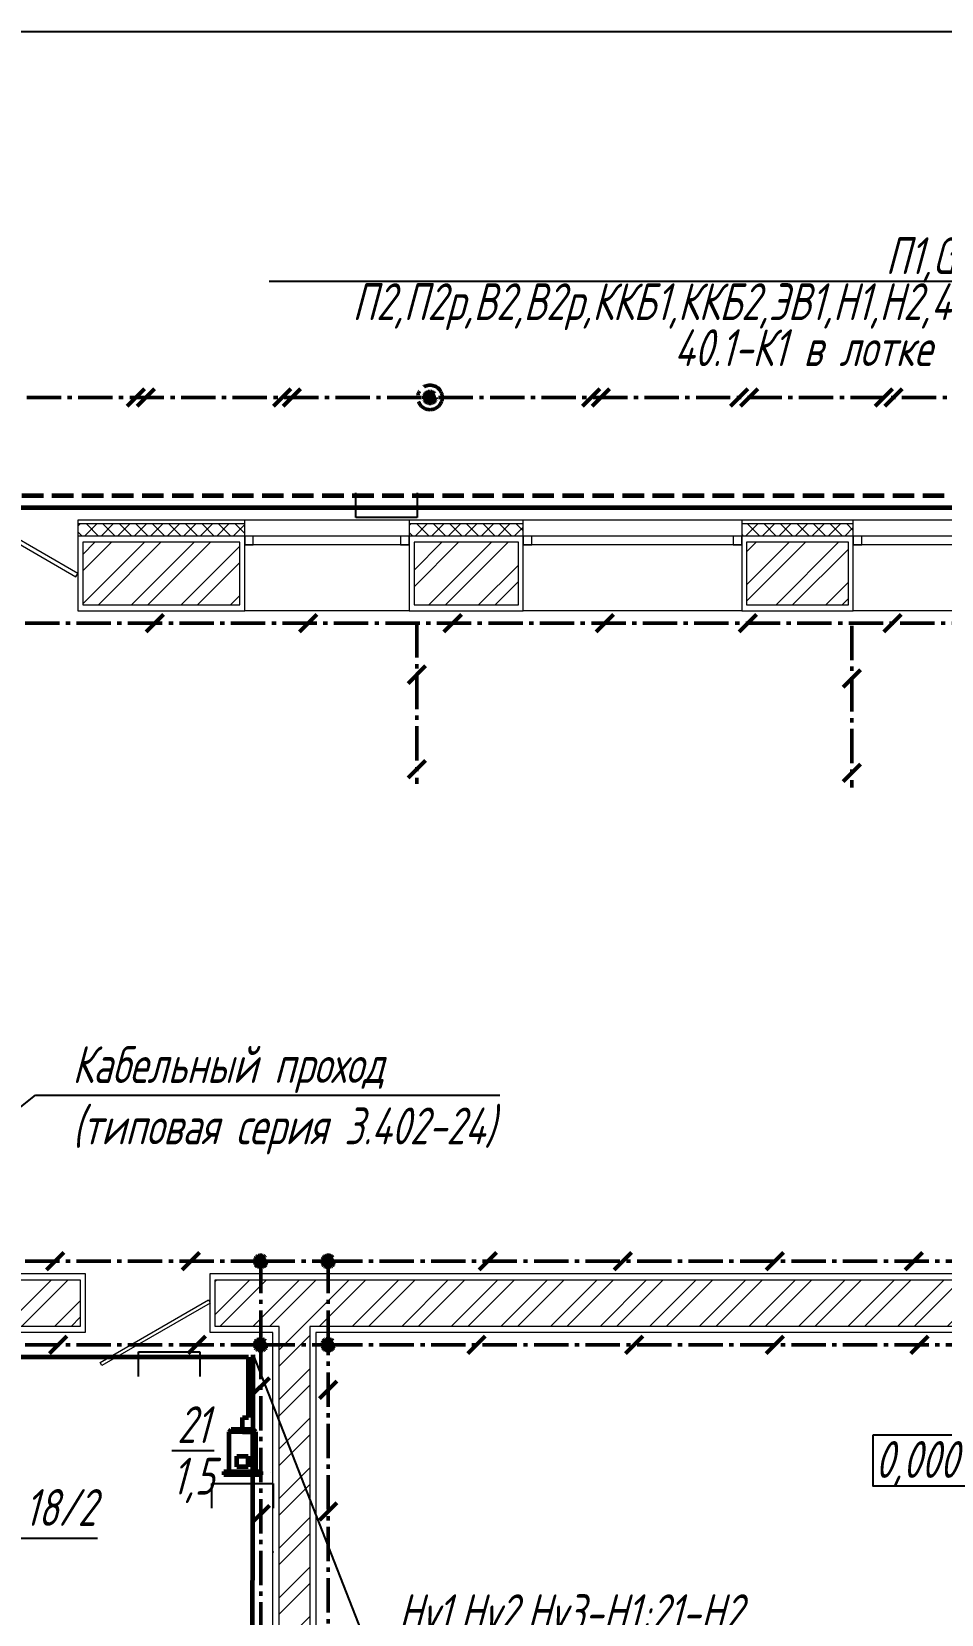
# Model space of a CAD drawing. Header units: millimetres. Extents: x -10490 to 5162, y -5053 to 76.
# Drawn here: x -3731.7 to -3519.7, y -1292.4 to -923.5 of the extents above; entities that cross this region are included whole.
import ezdxf
from ezdxf import colors
from ezdxf.entities.mleader import LeaderData, LeaderLine
from ezdxf.math import Vec2, Vec3

# ---------------------------------------------------------------- set-up
doc = ezdxf.new("R2010")
doc.units = ezdxf.units.MM
doc.linetypes.add('gost5', pattern=[7, 5, -2, 0])
doc.linetypes.add('gost6', pattern=[12, 8, -1.5, 1, -1.5])
for name, color, linetype, lineweight in [('Заземление (Вновь)', 6, 'gost6', 50), ('КаБель контрольный (Вновь)', 142, 'gost5', 60), ('КаБель силовой (Вновь)', 1, 'Continuous', 60), ('Линия выноска', 137, 'Continuous', 25), ('Рамка толстая', 7, 'Continuous', 60), ('Рамка тонкая', 5, 'Continuous', 25), ('Строительный', 251, 'Continuous', 13), ('Текст', 2, 'Continuous', 25), ('Технологическое', 152, 'Continuous', 18), ('ЭлектрооБорудование (Вновь)', 160, 'Continuous', 60)]:
    doc.layers.add(name, color=color, linetype=linetype, lineweight=lineweight)
doc.styles.add('SIMPLEX', font='simplex.shx', dxfattribs={"width": 0.7, "oblique": 15})
doc.styles.add('СИМПЛЕКС', font='simplex.shx', dxfattribs={"width": 0.7, "oblique": 15, "height": 500})
pattern_1 = [(45, (-23099.804, 9069.582), (-5.7787948, 5.7787948), []), (45, (-23095.952, 9069.582), (-5.7787948, 5.7787948), [])]
pattern_2 = [(45, (-23099.8044, 9069.5817), (-1.92626494, 1.92626494), []), (135, (-23099.8044, 9069.5817), (-1.92626494, -1.92626494), [])]

# ---------------------------------------------------------------- blocks, each defined once
blk = doc.blocks.new('_None')
blk = doc.blocks.new('_Oblique')
at = {"color": 0, "linetype": 'ByBlock', "lineweight": -2}
blk.add_line((-0.5, -0.5), (0.5, 0.5), dxfattribs=at)
blk = doc.blocks.new('A$C710D2D3C')
at = {"layer": 'Рамка тонкая'}
for p, q in [((0, 0), (0, 2)), ((0, 2), (5, 2)), ((5, 2), (5, 0))]:
    blk.add_line(p, q, dxfattribs=at)
blk = doc.blocks.new('_DotBlank')
at = {"color": 0, "linetype": 'ByBlock', "lineweight": -2}
blk.add_line((-0.5, 0), (-1, 0), dxfattribs=at)
blk.add_circle((0, 0), 0.5, dxfattribs=at)

msp = doc.modelspace()

# ---------------------------------------------------------------- hatches: boundary and pattern name
at = {"layer": 'Заземление (Вновь)'}
msp.add_hatch(color=256, dxfattribs=at).paths.add_polyline_path([(-3637.40892, -1008.78585, 1), (-3640.26892, -1008.78585, 1)])
h = msp.add_hatch(color=256, dxfattribs=at)
h.paths.add_polyline_path([(-3679.73692, -1210.12985, 0.414213562), (-3678.30692, -1211.55985), (-3678.30692, -1210.12985), (-3676.87692, -1210.12985, 1)])
h.paths.add_polyline_path([(-3676.87692, -1210.12985), (-3678.30692, -1210.12985), (-3678.30692, -1211.55985, 0.414213562)], flags=17)
h = msp.add_hatch(color=256, dxfattribs=at)
h.paths.add_polyline_path([(-3664.00692, -1210.12985, 0.414213562), (-3662.57692, -1211.55985), (-3662.57692, -1210.12985), (-3661.14692, -1210.12985, 1)])
h.paths.add_polyline_path([(-3661.14692, -1210.12985), (-3662.57692, -1210.12985), (-3662.57692, -1211.55985, 0.414213562)], flags=17)
h = msp.add_hatch(color=256, dxfattribs=at)
h.paths.add_polyline_path([(-3679.73692, -1229.57785, 0.414213562), (-3678.30692, -1231.00785), (-3678.30692, -1229.57785), (-3676.87692, -1229.57785, 1)])
h.paths.add_polyline_path([(-3676.87692, -1229.57785), (-3678.30692, -1229.57785), (-3678.30692, -1231.00785, 0.414213562)], flags=17)
h = msp.add_hatch(color=256, dxfattribs=at)
h.paths.add_polyline_path([(-3664.00692, -1229.57785, 0.414213562), (-3662.57692, -1231.00785), (-3662.57692, -1229.57785), (-3661.14692, -1229.57785, 1)])
h.paths.add_polyline_path([(-3661.14692, -1229.57785), (-3662.57692, -1229.57785), (-3662.57692, -1231.00785, 0.414213562)], flags=17)
at = {"layer": 'Строительный', "ltscale": 100}
h = msp.add_hatch(dxfattribs=at)
h.set_pattern_fill('ANSI37', color=256, scale=0.858)
h.set_pattern_definition(pattern_2)
h.paths.add_polyline_path([(-3682.02492, -1038.24385), (-3720.92092, -1038.24385), (-3720.92092, -1041.10385), (-3682.02492, -1041.10385)])
h = msp.add_hatch(dxfattribs=at)
h.set_pattern_fill('ANSI37', color=256, scale=0.858)
h.set_pattern_definition(pattern_2)
h.paths.add_polyline_path([(-3617.10292, -1038.24385), (-3643.70092, -1038.24385), (-3643.70092, -1041.10385), (-3617.10292, -1041.10385)])
h = msp.add_hatch(dxfattribs=at)
h.set_pattern_fill('ANSI37', color=256, scale=0.858)
h.set_pattern_definition(pattern_2)
h.paths.add_polyline_path([(-3540.16892, -1038.24385), (-3566.19492, -1038.24385), (-3566.19492, -1041.10385), (-3540.16892, -1041.10385)])
h = msp.add_hatch(dxfattribs=at)
h.set_pattern_fill('ANSI32', color=256, scale=0.858)
h.set_pattern_definition(pattern_1)
h.paths.add_polyline_path([(-3751.23692, -1042.53385), (-3778.55438, -1042.53385), (-3778.55438, -1057.11985), (-3758.38692, -1057.11985), (-3758.38692, -1129.76385), (-3868.21092, -1129.76385), (-3868.21092, -1136.91385), (-3758.38692, -1136.91385), (-3758.38692, -1214.41985), (-3876.50492, -1214.41985), (-3876.50492, -1200.40585), (-3891.09092, -1200.40585), (-3891.09092, -1236.15585), (-3876.50492, -1236.15585), (-3876.50492, -1221.56985), (-3768.39692, -1221.56985), (-3768.39692, -1225.28785), (-3720.35769, -1225.28785), (-3720.35769, -1214.41985), (-3751.23692, -1214.41985)])
h = msp.add_hatch(dxfattribs=at)
h.set_pattern_fill('ANSI32', color=256, scale=0.858)
h.set_pattern_definition(pattern_1)
h.paths.add_polyline_path([(-3683.16892, -1042.53385), (-3719.77692, -1042.53385), (-3719.77692, -1057.11985), (-3683.16892, -1057.11985)])
h = msp.add_hatch(dxfattribs=at)
h.set_pattern_fill('ANSI32', color=256, scale=0.858)
h.set_pattern_definition(pattern_1)
h.paths.add_polyline_path([(-3618.24692, -1042.53385), (-3642.55692, -1042.53385), (-3642.55692, -1057.11985), (-3618.24692, -1057.11985)])
h = msp.add_hatch(dxfattribs=at)
h.set_pattern_fill('ANSI32', color=256, scale=0.858)
h.set_pattern_definition(pattern_1)
h.paths.add_polyline_path([(-3541.31292, -1042.53385), (-3565.05092, -1042.53385), (-3565.05092, -1057.11985), (-3541.31292, -1057.11985)])
h = msp.add_hatch(dxfattribs=at)
h.set_pattern_fill('ANSI32', color=256, scale=0.858)
h.set_pattern_definition(pattern_1)
h.paths.add_polyline_path([(-3506.99292, -1214.41985), (-3688.89769, -1214.41985), (-3688.89769, -1225.28785), (-3674.01692, -1225.28785), (-3674.01692, -1380.29985), (-3713.48492, -1380.29985), (-3713.48492, -1394.88585), (-3612.81292, -1394.88585), (-3612.81292, -1380.29985), (-3666.86692, -1380.29985), (-3666.86692, -1225.28785), (-3506.99292, -1225.28785)])

# ---------------------------------------------------------------- linework, layer by layer
at = {"layer": 'Заземление (Вновь)'}
for p, q in [((-3705.36598, -1006.76352), (-3709.41063, -1010.80817)), ((-3703.07798, -1006.76352), (-3707.12263, -1010.80817)), ((-3671.30985, -1006.76352), (-3675.3545, -1010.80817)), ((-3669.02185, -1006.76352), (-3673.0665, -1010.80817)), ((-3599.28131, -1006.76352), (-3603.32596, -1010.80817)), ((-3596.99331, -1006.76352), (-3601.03796, -1010.80817)), ((-3564.72403, -1006.76352), (-3568.76868, -1010.80817)), ((-3562.43603, -1006.76352), (-3566.48068, -1010.80817)), ((-3531.0414, -1006.76352), (-3535.08605, -1010.80817)), ((-3528.7534, -1006.76352), (-3532.79805, -1010.80817)), ((-3924.83892, -1008.78585), (-2898.67092, -1008.78585)), ((-3745.23092, -1061.40985), (-3075.70492, -1061.40985)), ((-3700.9634, -1059.38752), (-3705.00805, -1063.43217)), ((-3665.1956, -1059.38752), (-3669.24025, -1063.43217)), ((-3641.91042, -1061.42696), (-3641.91042, -1098.84727)), ((-3631.53149, -1059.38752), (-3635.57614, -1063.43217)), ((-3596.06471, -1059.38752), (-3600.10936, -1063.43217)), ((-3562.70093, -1059.38752), (-3566.74558, -1063.43217)), ((-3540.48457, -1062.01665), (-3540.48457, -1099.71572)), ((-3529.03752, -1059.38752), (-3533.08218, -1063.43217)), ((-3639.88809, -1071.37728), (-3643.93274, -1075.42193)), ((-3538.46224, -1072.24573), (-3542.50689, -1076.29038)), ((-3639.88809, -1093.37728), (-3643.93274, -1097.42193)), ((-3538.46224, -1094.24573), (-3542.50689, -1098.29038)), ((-3724.20018, -1208.10752), (-3728.24483, -1212.15217)), ((-3692.59525, -1208.10752), (-3696.6399, -1212.15217)), ((-3623.36968, -1208.10752), (-3627.41433, -1212.15217)), ((-3591.8347, -1208.10752), (-3595.87935, -1212.15217)), ((-3556.47463, -1208.10752), (-3560.51928, -1212.15217)), ((-3524.04363, -1208.10752), (-3528.08828, -1212.15217)), ((-3745.23092, -1210.12985), (-3678.30692, -1210.12985)), ((-3678.30692, -1229.57785), (-3678.30692, -1210.12985)), ((-3678.30692, -1210.12985), (-3662.57692, -1210.12985)), ((-3662.57692, -1229.57785), (-3662.57692, -1210.12985)), ((-3662.57692, -1210.12985), (-3421.76492, -1210.12985)), ((-3723.47459, -1227.55552), (-3727.51924, -1231.60017)), ((-3691.13248, -1227.55552), (-3695.17714, -1231.60017)), ((-3625.98075, -1227.55552), (-3630.0254, -1231.60017)), ((-3589.22292, -1227.55552), (-3593.26757, -1231.60017)), ((-3556.47463, -1227.55552), (-3560.51928, -1231.60017)), ((-3522.69958, -1227.55552), (-3526.74423, -1231.60017)), ((-3745.23092, -1229.57785), (-3678.30692, -1229.57785)), ((-3678.30692, -1229.57785), (-3678.30692, -1376.00985)), ((-3678.30692, -1229.57785), (-3662.57692, -1229.57785)), ((-3662.57692, -1229.57785), (-3421.76492, -1229.57785)), ((-3662.57692, -1376.00985), (-3662.57692, -1229.57785)), ((-3676.28459, -1237.2749), (-3680.32924, -1241.31955)), ((-3660.55459, -1238.08363), (-3664.59924, -1242.12828)), ((-3676.28459, -1267.01006), (-3680.32924, -1271.05471)), ((-3660.55459, -1266.40861), (-3664.59924, -1270.45326))]:
    msp.add_line(p, q, dxfattribs=at)
for centre, radius in [((-3638.83892, -1008.78585), 2.86), ((-3638.83892, -1008.78585), 1.43), ((-3678.30692, -1210.12985), 1.43), ((-3662.57692, -1210.12985), 1.43), ((-3678.30692, -1229.57785), 1.43), ((-3662.57692, -1229.57785), 1.43)]:
    msp.add_circle(centre, radius, dxfattribs=at)
at = {"layer": 'КаБель контрольный (Вновь)'}
msp.add_line((-3901.95892, -1031.66585), (-2925.26892, -1031.66585), dxfattribs=at)
at = {"layer": 'КаБель силовой (Вновь)'}
for p, q in [((-2928.12892, -1034.52585), (-3899.09892, -1034.52585)), ((-3680.36543, -1353.25326), (-3680.03447, -1231.96043)), ((-3681.16692, -1232.43785), (-3775.54692, -1232.43785)), ((-3681.16692, -1246.50841), (-3681.16692, -1232.43785)), ((-3682.56476, -1249.36841), (-3682.56476, -1246.50841)), ((-3682.56476, -1246.50841), (-3681.16692, -1246.50841))]:
    msp.add_line(p, q, dxfattribs=at)
at = {"layer": 'Рамка толстая', "color": 18, "lineweight": -2, "true_color": 0x000000}
msp.add_line((-4076.70304, -923.52782), (-2743.57804, -923.52782), dxfattribs=at)
at = {"layer": 'Строительный', "ltscale": 100}
for p, q in [((-3643.70092, -1037.38585), (-3682.02492, -1037.38585)), ((-3566.19492, -1037.38585), (-3617.10292, -1037.38585)), ((-3500.98692, -1037.38585), (-3540.16892, -1037.38585)), ((-3643.70092, -1041.10385), (-3682.02492, -1041.10385)), ((-3643.70092, -1043.10585), (-3682.02492, -1043.10585)), ((-3566.19492, -1041.10385), (-3617.10292, -1041.10385)), ((-3566.19492, -1043.10585), (-3617.10292, -1043.10585)), ((-3500.98692, -1041.10385), (-3540.16892, -1041.10385)), ((-3500.98692, -1043.10585), (-3540.16892, -1043.10585)), ((-3643.70092, -1058.54985), (-3682.02492, -1058.54985)), ((-3566.19492, -1058.54985), (-3617.10292, -1058.54985)), ((-3500.98692, -1058.54985), (-3540.16892, -1058.54985))]:
    msp.add_line(p, q, dxfattribs=at)
for points in [[(-3720.92092, -1049.82685), (-3745.93693, -1035.38385), (-3746.36593, -1036.1269), (-3721.34992, -1050.5699), (-3720.92092, -1049.82685)], [(-3682.02492, -1038.24385), (-3682.02492, -1037.38585), (-3720.92092, -1037.38585), (-3720.92092, -1038.24385)], [(-3682.02492, -1041.10385), (-3682.02492, -1038.24385), (-3720.92092, -1038.24385), (-3720.92092, -1041.10385)], [(-3617.10292, -1038.24385), (-3617.10292, -1037.38585), (-3643.70092, -1037.38585), (-3643.70092, -1038.24385)], [(-3617.10292, -1041.10385), (-3617.10292, -1038.24385), (-3643.70092, -1038.24385), (-3643.70092, -1041.10385)], [(-3540.16892, -1038.24385), (-3540.16892, -1037.38585), (-3566.19492, -1037.38585), (-3566.19492, -1038.24385)], [(-3540.16892, -1041.10385), (-3540.16892, -1038.24385), (-3566.19492, -1038.24385), (-3566.19492, -1041.10385)], [(-3751.23692, -1042.53385), (-3751.23692, -1214.41985), (-3720.35769, -1214.41985), (-3720.35769, -1225.28785), (-3768.39692, -1225.28785), (-3768.39692, -1221.56985), (-3876.50492, -1221.56985), (-3876.50492, -1236.15585), (-3891.09092, -1236.15585), (-3891.09092, -1200.40585), (-3876.50492, -1200.40585), (-3876.50492, -1214.41985), (-3758.38692, -1214.41985), (-3758.38692, -1136.91385), (-3868.21092, -1136.91385), (-3868.21092, -1129.76385), (-3758.38692, -1129.76385), (-3758.38692, -1057.11985), (-3778.55438, -1057.11985), (-3778.55438, -1042.53385), (-3751.23692, -1042.53385)], [(-3674.01692, -1380.29985), (-3674.01692, -1225.28785), (-3688.89769, -1225.28785), (-3688.89769, -1214.41985), (-3506.99292, -1214.41985), (-3506.99292, -1225.28785), (-3666.86692, -1225.28785), (-3666.86692, -1380.29985), (-3612.81292, -1380.29985), (-3612.81292, -1394.88585), (-3713.48492, -1394.88585), (-3713.48492, -1380.29985), (-3674.01692, -1380.29985)], [(-3690.04169, -1219.85385), (-3715.30539, -1234.43985), (-3715.73439, -1233.6968), (-3690.47069, -1219.1108), (-3690.04169, -1219.85385)]]:
    msp.add_lwpolyline(points, dxfattribs=at)
for points in [[(-3749.80692, -1041.10385), (-3749.80692, -1212.98985), (-3719.21369, -1212.98985), (-3719.21369, -1226.71785), (-3769.82692, -1226.71785), (-3769.82692, -1222.99985), (-3875.07492, -1222.99985), (-3875.07492, -1237.29985), (-3892.52092, -1237.29985), (-3892.52092, -1199.26185), (-3875.07492, -1199.26185), (-3875.07492, -1212.98985), (-3759.81692, -1212.98985), (-3759.81692, -1138.34385), (-3868.21092, -1138.34385), (-3868.21092, -1128.33385), (-3759.81692, -1128.33385), (-3759.81692, -1058.54985), (-3778.55438, -1058.54985), (-3778.55438, -1041.10385)], [(-3720.92092, -1058.54985), (-3682.02492, -1058.54985), (-3682.02492, -1041.10385), (-3720.92092, -1041.10385)], [(-3719.77692, -1057.11985), (-3683.16892, -1057.11985), (-3683.16892, -1042.53385), (-3719.77692, -1042.53385)], [(-3682.02492, -1043.10585), (-3680.02292, -1043.10585), (-3680.02292, -1041.10385), (-3682.02492, -1041.10385)], [(-3645.70292, -1043.10585), (-3643.70092, -1043.10585), (-3643.70092, -1041.10385), (-3645.70292, -1041.10385)], [(-3643.70092, -1058.54985), (-3617.10292, -1058.54985), (-3617.10292, -1041.10385), (-3643.70092, -1041.10385)], [(-3642.55692, -1057.11985), (-3618.24692, -1057.11985), (-3618.24692, -1042.53385), (-3642.55692, -1042.53385)], [(-3617.10292, -1043.10585), (-3615.10092, -1043.10585), (-3615.10092, -1041.10385), (-3617.10292, -1041.10385)], [(-3568.19692, -1043.10585), (-3566.19492, -1043.10585), (-3566.19492, -1041.10385), (-3568.19692, -1041.10385)], [(-3566.19492, -1058.54985), (-3540.16892, -1058.54985), (-3540.16892, -1041.10385), (-3566.19492, -1041.10385)], [(-3565.05092, -1057.11985), (-3541.31292, -1057.11985), (-3541.31292, -1042.53385), (-3565.05092, -1042.53385)], [(-3540.16892, -1043.10585), (-3538.16692, -1043.10585), (-3538.16692, -1041.10385), (-3540.16892, -1041.10385)], [(-3675.44692, -1378.86985), (-3675.44692, -1226.71785), (-3690.04169, -1226.71785), (-3690.04169, -1212.98985), (-3505.84892, -1212.98985), (-3505.84892, -1226.71785), (-3665.43692, -1226.71785), (-3665.43692, -1378.86985), (-3611.66892, -1378.86985), (-3611.66892, -1396.31585), (-3714.62892, -1396.31585), (-3714.62892, -1378.86985)]]:
    msp.add_lwpolyline(points, close=True, dxfattribs=at)
at = {"layer": 'Текст'}
msp.add_lwpolyline([(-3535.53397, -1250.59509), (-3508.26297, -1250.59509), (-3508.26297, -1262.53639), (-3535.53397, -1262.53639)], close=True, dxfattribs=at)
at = {"layer": 'Технологическое', "ltscale": 0.2}
for p, q in [((-3685.71101, -1259.37841), (-3685.71101, -1259.37841)), ((-3685.13901, -1259.95041), (-3685.13901, -1259.95041)), ((-3679.99101, -1259.95041), (-3679.99101, -1259.95041)), ((-3679.41901, -1259.37841), (-3679.41901, -1259.37841)), ((-3679.41901, -1259.37841), (-3678.26607, -1259.37841)), ((-3675.98724, -1259.37841), (-3675.98724, -1259.37841)), ((-3675.41524, -1277.79745), (-3675.41524, -1277.96905))]:
    msp.add_line(p, q, dxfattribs=at)
at = {"layer": 'ЭлектрооБорудование (Вновь)', "ltscale": 10}
for p, q in [((-3685.6801, -1249.88321), (-3685.1653, -1249.36841)), ((-3685.6801, -1259.09241), (-3685.6801, -1249.88321)), ((-3682.56476, -1249.88321), (-3685.6801, -1249.88321)), ((-3679.96422, -1249.36841), (-3685.1653, -1249.36841)), ((-3682.56476, -1249.88321), (-3679.44942, -1249.88321)), ((-3679.44942, -1249.88321), (-3679.96422, -1249.36841)), ((-3679.44942, -1259.09241), (-3679.44942, -1249.88321)), ((-3683.89561, -1255.56962), (-3681.23486, -1255.56962)), ((-3683.89561, -1258.00634), (-3683.89561, -1255.56962)), ((-3681.23486, -1258.00634), (-3681.23486, -1255.56962)), ((-3686.86331, -1259.09241), (-3686.86331, -1259.86449)), ((-3678.26607, -1259.86449), (-3686.86331, -1259.88389)), ((-3686.85476, -1259.09241), (-3686.85476, -1259.09241)), ((-3686.85476, -1259.09241), (-3678.27476, -1259.09241)), ((-3681.23486, -1258.00634), (-3683.89561, -1258.00634)), ((-3678.27476, -1259.09241), (-3678.27476, -1259.09241)), ((-3678.26607, -1259.09241), (-3678.26607, -1259.86449))]:
    msp.add_line(p, q, dxfattribs=at)

# ---------------------------------------------------------------- block references
at = {"layer": 'КаБель силовой (Вновь)', "lineweight": 25, "xscale": 2.86, "yscale": 2.86, "zscale": 2.86, "rotation": 180}
msp.add_blockref('A$C710D2D3C', (-3641.82312, -1031.03487), dxfattribs=at)
at = {"layer": 'КаБель силовой (Вновь)', "lineweight": 25, "xscale": 2.86, "yscale": 2.86, "zscale": 2.86}
for p in [(-3706.81346, -1236.94897), (-3689.72685, -1267.64589)]:
    msp.add_blockref('A$C710D2D3C', p, dxfattribs=at)

# ---------------------------------------------------------------- texts
at = {"layer": 'Текст', "style": 'SIMPLEX', "oblique": 15, "width": 0.7}
msp.add_text('0,000', height=8.58, dxfattribs=at).set_placement((-3535.09131, -1260.6064))
at = {"layer": 'Текст', "insert": (-3694.07525, -1254.2078), "char_height": 8.58, "width": 16.1612605, "attachment_point": 5, "style": 'SIMPLEX'}
msp.add_mtext('\\A1;\\S21/1,5;', dxfattribs=at)

# ---------------------------------------------------------------- leaders
at = {"layer": 'Линия выноска'}
ml = msp.add_multileader_mtext('Standard', dxfattribs=at)
ml.set_content('\\pxsm0.75;П1,GL,Wilo-Н1,\\PП2,П2р,В2,В2р,ККБ1,ККБ2,ЭВ1,Н1,Н2,40.1,ТП1-Н2\\P40.1-К1 в лотке 100х200мм', color=2, style='СИМПЛЕКС')
ml.set_leader_properties()
ml.set_arrow_properties(name='OBLIQUE')
ml.build(insert=Vec2(0, 0))
ml.multileader.update_dxf_attribs({"text_left_attachment_type": 6, "text_right_attachment_type": 6, "dogleg_length": 0, "arrow_head_size": 5.72})
ctx = ml.context
ctx.base_point, ctx.char_height, ctx.arrow_head_size, ctx.landing_gap_size, ctx.plane_origin = Vec3(-3708.96165, -981.7435), 8.58, 5.72, 5.72, Vec3(-3312.42008, -1056.50121)
ctx.left_attachment, ctx.right_attachment, ctx.text_align_type = 6, 6, 2
notes = []
notes.append((ctx, [(1, (1, 1, 0), (-3473.15255, -981.7435), (-1, 0), 0, [(1, [(-3451.77322, -1031.66585), (-3460.8452, -1034.52585)], 0, [])])]))
ctx.mtext.insert, ctx.mtext.alignment, ctx.mtext.flow_direction = Vec3(-3478.87255, -971.4475), 3, 5
ml = msp.add_multileader_mtext('Standard', dxfattribs=at)
ml.set_content('Кабельный проход\\P(типовая серия 3.402-24)', color=2, style='SIMPLEX')
ml.set_leader_properties()
ml.set_arrow_properties(name='DOTBLANK')
ml.build(insert=Vec2(0, 0))
ml.multileader.update_dxf_attribs({"text_left_attachment_type": 6, "text_right_attachment_type": 6, "dogleg_length": 1, "arrow_head_size": 28.6})
ctx = ml.context
ctx.base_point, ctx.char_height, ctx.arrow_head_size, ctx.landing_gap_size, ctx.plane_origin = Vec3(-3727.91234, -1171.42061), 8.58, 28.6, 5.72, Vec3(-3991.48668, -1632.15954)
ctx.left_attachment, ctx.right_attachment = 6, 6
notes.append((ctx, [(1, (1, 1, 0), (-3730.77234, -1171.42061), (1, 0), 2.86, [(0, [(-3788.16896, -1216.7276)], 0, [])])]))
ctx.mtext.insert, ctx.mtext.flow_direction = Vec3(-3722.19234, -1159.98061), 5
ml = msp.add_multileader_mtext('Standard', dxfattribs=at)
ml.set_content(',Ну1,Ну2,Ну3-Н1;21-Н2\\Pв лотке 80х100мм', color=2, style='СИМПЛЕКС')
ml.set_leader_properties()
ml.set_arrow_properties(name='NONE')
ml.build(insert=Vec2(0, 0))
ml.multileader.update_dxf_attribs({"text_left_attachment_type": 6, "text_right_attachment_type": 6, "dogleg_length": 0, "arrow_head_size": 5.72})
ctx = ml.context
ctx.base_point, ctx.char_height, ctx.arrow_head_size, ctx.landing_gap_size, ctx.plane_origin = Vec3(-3654.16441, -1298.03317), 8.58, 5.72, 5.72, Vec3(-3845.35583, -1312.03699)
ctx.left_attachment, ctx.right_attachment = 6, 6
notes.append((ctx, [(0, (1, 1, 0), (-3654.16441, -1298.03317), (1, 0), 0, [(0, [(-3680.03447, -1231.96043)], 0, [])])]))
ctx.mtext.insert, ctx.mtext.flow_direction = Vec3(-3648.44441, -1287.73717), 5
ml = msp.add_multileader_mtext('Standard', dxfattribs=at)
ml.set_content('18/2', color=2, style='СИМПЛЕКС')
ml.set_leader_properties()
ml.set_arrow_properties(name='NONE')
ml.build(insert=Vec2(0, 0))
ml.multileader.update_dxf_attribs({"text_left_attachment_type": 6, "text_right_attachment_type": 6, "dogleg_length": 0, "arrow_head_size": 5.72})
ctx = ml.context
ctx.base_point, ctx.char_height, ctx.arrow_head_size, ctx.landing_gap_size, ctx.plane_origin = Vec3(-3739.05328, -1274.6572), 8.58, 5.72, 5.72, Vec3(-3679.79005, -1443.34943)
ctx.left_attachment, ctx.right_attachment = 6, 6
notes.append((ctx, [(0, (1, 1, 0), (-3739.05328, -1274.6572), (1, 0), 0, [(0, [(-3764.10692, -1272.72609)], 0, [])])]))
ctx.mtext.insert, ctx.mtext.flow_direction = Vec3(-3733.33328, -1263.2172), 5
for ctx, leaders in notes:
    for number, flags, end, landing, length, lines in leaders:
        leader = LeaderData()
        leader.index, (leader.has_last_leader_line, leader.has_dogleg_vector, leader.attachment_direction) = number, flags
        leader.last_leader_point, leader.dogleg_vector, leader.dogleg_length = Vec3(end), Vec3(landing), length
        for number, points, colour, breaks in lines:
            line = LeaderLine()
            line.index, line.vertices, line.color, line.breaks = number, Vec3.list(points), colors.encode_raw_color(colour), breaks
            leader.lines.append(line)
        ctx.leaders.append(leader)

doc.saveas('drawing.dxf')
